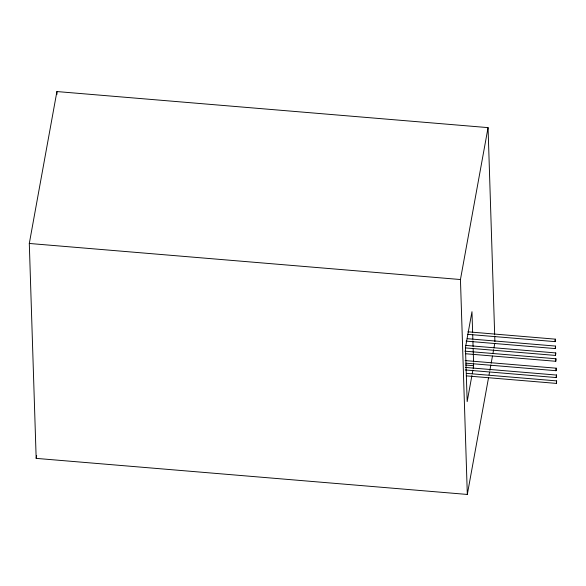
<?xml version="1.0" encoding="UTF-8"?>
<svg xmlns="http://www.w3.org/2000/svg" width="586" height="586" viewBox="0 0 586 586"><rect width="100%" height="100%" fill="white"/><g stroke="black" fill="none" stroke-linecap="round" stroke-linejoin="round"><path stroke-width="0.88" d="M488.556 377.589L467.32 494.445L36.171 458.377L29.3 243.468L56.908 91.555L488.057 127.623L494.665 334.306M36.171 458.377L36.662 455.681M467.32 494.445L460.45 279.529L488.057 127.623M471.898 375.575L467.174 401.608L465.445 347.615L471.972 311.708L472.646 332.76M472.228 373.78L472.88 370.191M473.21 368.389L473.635 363.869M489.046 374.894L489.537 372.198M489.867 370.403L490.841 365.005M491.171 363.21L492.474 356.017M492.965 353.321L493.624 349.725M493.947 347.93L494.767 343.433M555.477 346.128L555.323 348.582L555.521 346.07L467.196 338.686M555.33 339.155L555.096 341.638L555.33 339.155L467.884 331.815M555.733 352.926L555.535 355.438L555.733 352.926L465.599 345.388M555.924 358.771L555.726 361.284L555.924 358.771L464.874 351.161M556.224 368.191L556.026 370.704L556.224 368.191L465.174 360.573M556.246 377.56L556.444 375.047L556.246 377.56L465.196 369.942M556.627 380.893L556.429 383.405L556.627 380.893L466.493 373.355M29.3 243.468L460.45 279.529M467.687 334.328L555.096 341.638M466.09 341.118L555.323 348.582M465.401 347.901L555.535 355.438M465.584 353.746L555.726 361.284M465.885 363.166L556.026 370.704M465.628 365.027L473.693 365.701M465.394 367.429L556.444 375.047M466.295 375.868L556.429 383.405M494.723 336.13L494.899 341.623M472.704 334.584L472.851 339.162M472.909 340.993L473.085 346.48M473.136 348.311L473.576 362.038M56.908 91.555L56.996 94.295"/></g></svg>
